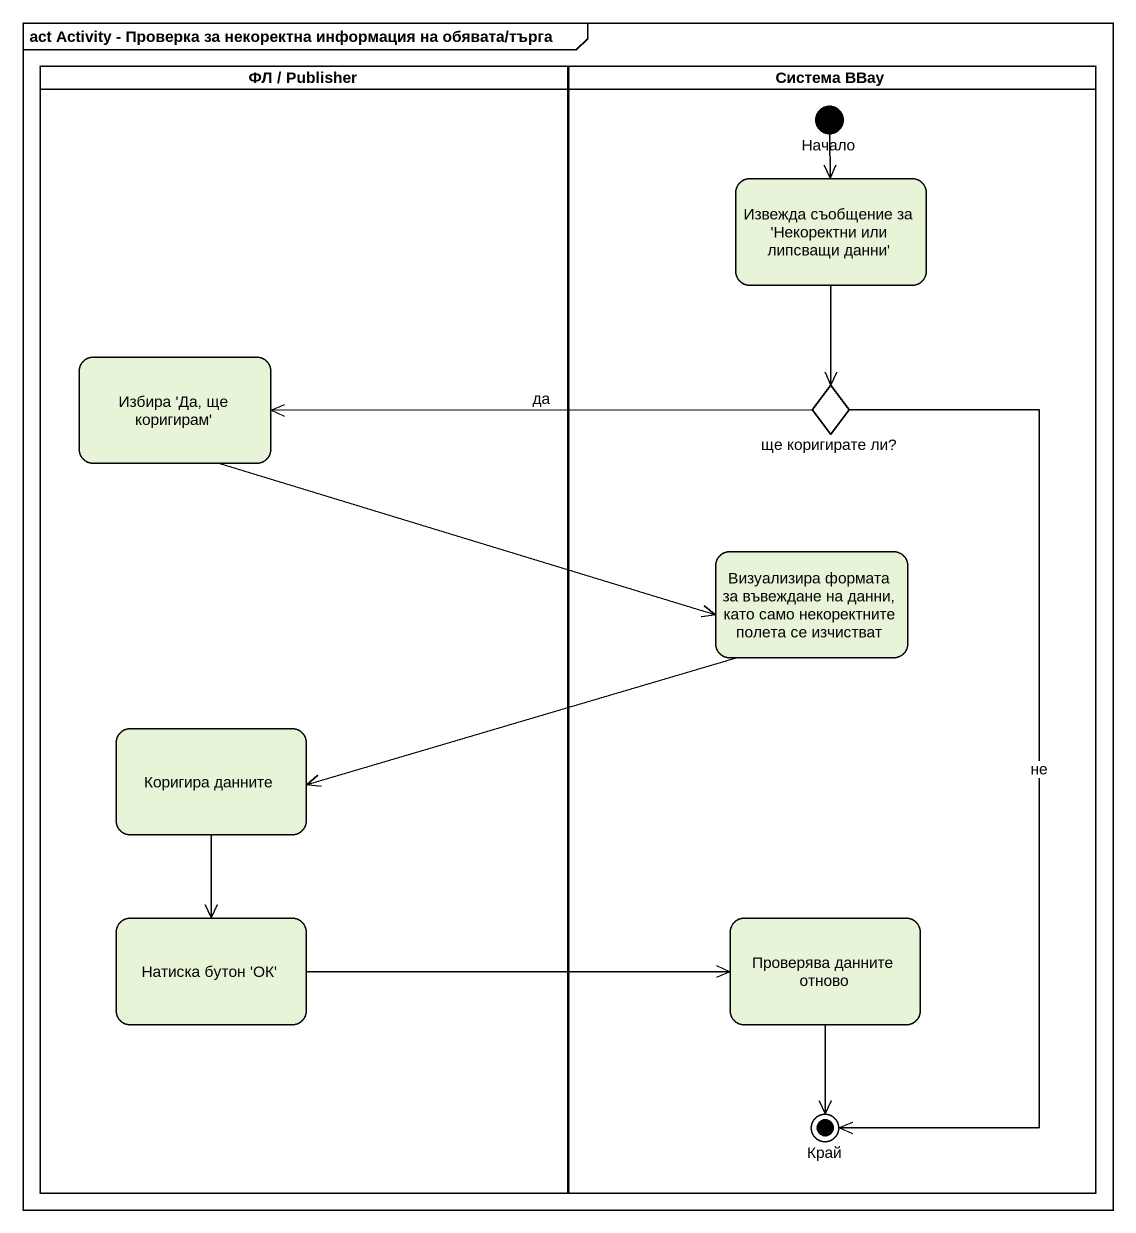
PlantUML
@startuml
mainframe act Activity - Проверка за некоректна информация на обявата/търга
hide empty description
state "ФЛ / Publisher" as ФЛ_Publisher <<partition>> {
  state "Избира 'Да, ще коригирам'" as Избира_Да_ще_коригирам
  state "Коригира данните" as Коригира_данните
  state "Натиска бутон 'ОК'" as Натиска_бутон_ОК
}
state "Система BBay" as Система_BBay <<partition>> {
  state Начало <<start>>
  state "Извежда съобщение за 'Некоректни или липсващи данни'" as Извежда_съобщение_за
  state "ще коригирате ли?" as ще_коригирате_ли <<choice>>
  state "Визуализира формата за въвеждане на данни, като само некоректните полета се изчистват" as Визуализира_формата_за
  state "Проверява данните отново" as Проверява_данните_отново
  state Край <<end>>
}
Начало --> Извежда_съобщение_за
Извежда_съобщение_за --> ще_коригирате_ли
Избира_Да_ще_коригирам -right-> Визуализира_формата_за
ще_коригирате_ли -left-> Избира_Да_ще_коригирам : да
ще_коригирате_ли --> Край : не
Визуализира_формата_за -left-> Коригира_данните
Коригира_данните --> Натиска_бутон_ОК
Натиска_бутон_ОК -right-> Проверява_данните_отново
Проверява_данните_отново --> Край
@enduml
